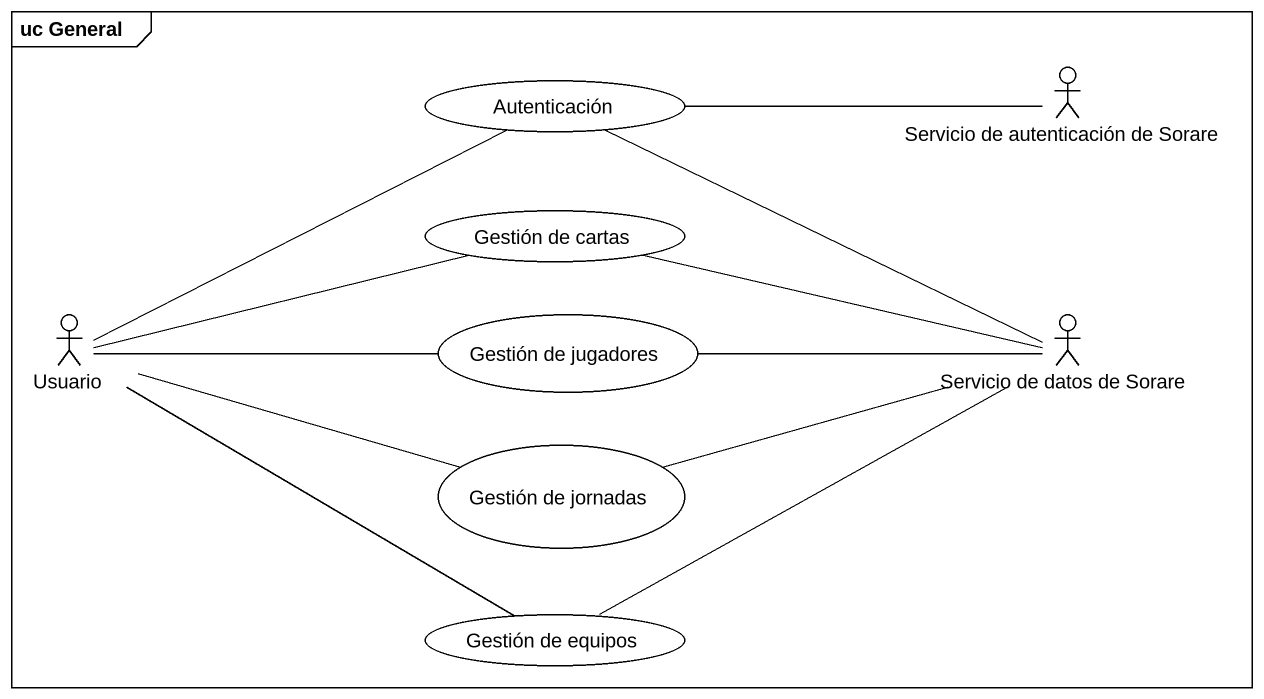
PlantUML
@startuml
mainframe uc General
usecase Autenticación
actor "Servicio de autenticación de Sorare" as Servicio_de_autenticación
usecase "Gestión de cartas" as Gestión_de_cartas
actor Usuario
usecase "Gestión de jugadores" as Gestión_de_jugadores
actor "Servicio de datos de Sorare" as Servicio_de_datos_de_Sorare
usecase "Gestión de jornadas" as Gestión_de_jornadas
usecase "Gestión de equipos" as Gestión_de_equipos
Autenticación -right- Servicio_de_autenticación
Autenticación -right- Servicio_de_datos_de_Sorare
Gestión_de_cartas -right- Servicio_de_datos_de_Sorare
Usuario -right- Autenticación
Usuario -right- Gestión_de_cartas
Usuario -right- Gestión_de_jugadores
Usuario -right- Gestión_de_jornadas
Usuario -right- Gestión_de_equipos
Servicio_de_datos_de_Sorare -left- Gestión_de_jugadores
Servicio_de_datos_de_Sorare -left- Gestión_de_equipos
Gestión_de_jornadas -right- Servicio_de_datos_de_Sorare
@enduml
